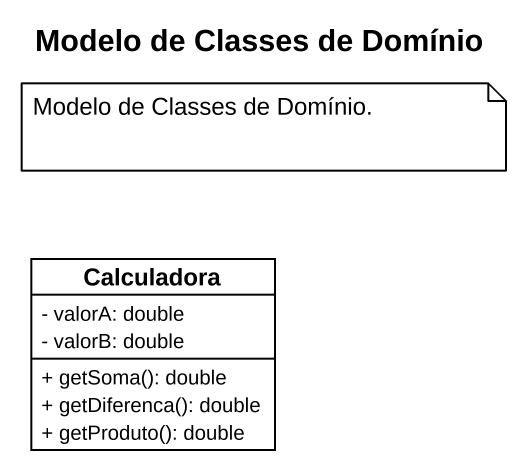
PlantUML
@startuml
title Modelo de Classes de Domínio
hide circle
hide empty members
skinparam classAttributeIconSize 0
class Calculadora {
  - valorA: double
  - valorB: double
  + getSoma(): double
  + getDiferenca(): double
  + getProduto(): double
}
note as N1
  Modelo de Classes de Domínio.
end note
@enduml
